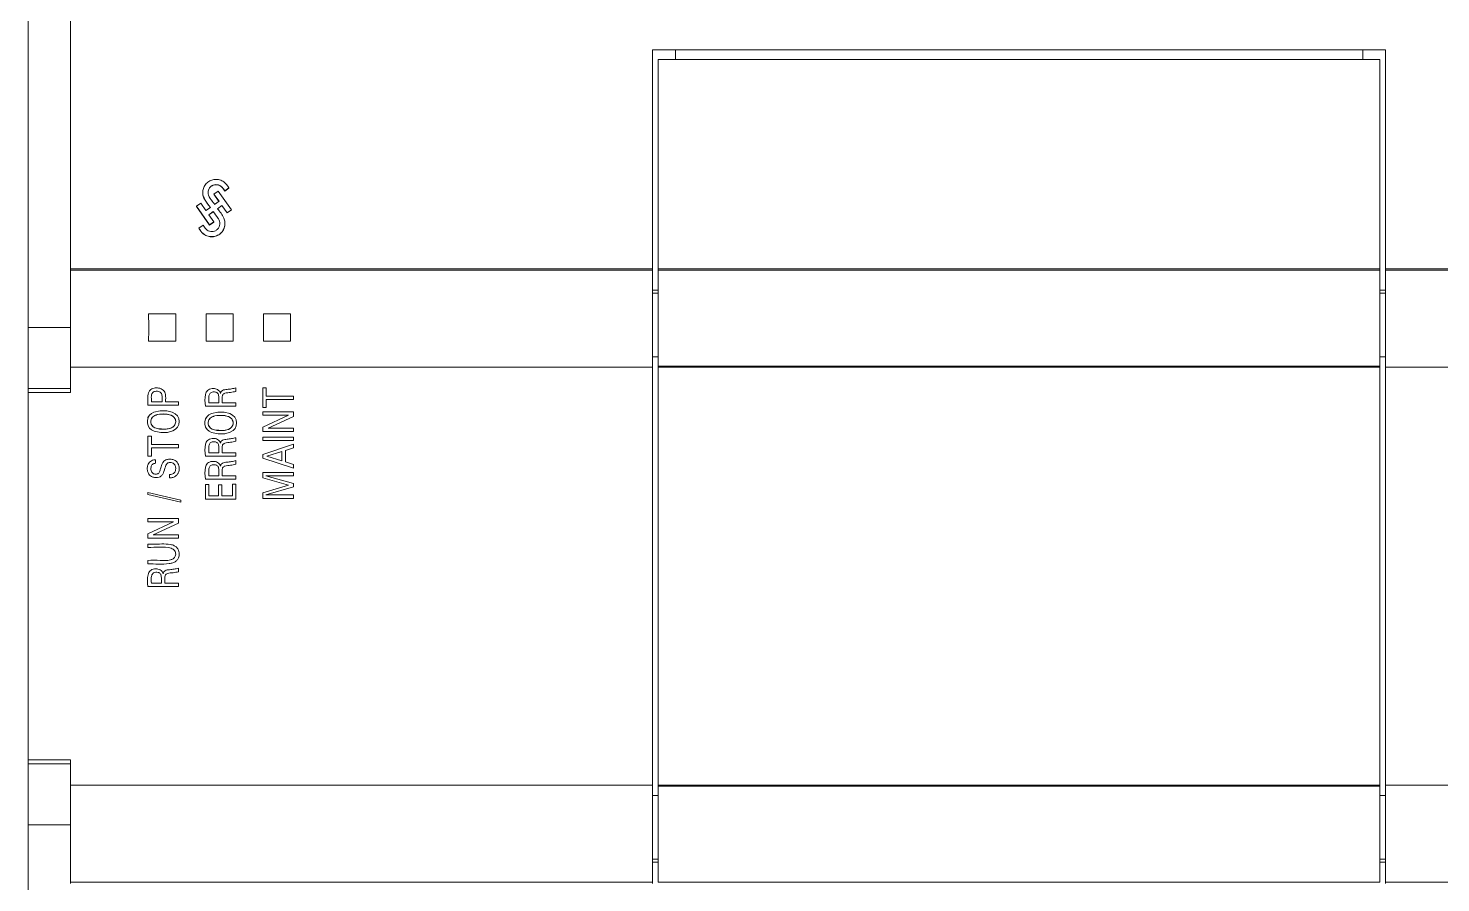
# Model space of a CAD drawing. Header units: millimetres. Extents: x 983 to 2111, y 2638 to 4457.
# Drawn here: x 1955.4 to 2029.2, y 4196.5 to 4241.2 of the extents above; entities that cross this region are included whole.
import ezdxf

# ---------------------------------------------------------------- set-up
doc = ezdxf.new("R2010")
doc.units = ezdxf.units.MM

# ---------------------------------------------------------------- blocks, each defined once
blk = doc.blocks.new('1215DCDCDC')
at = {"color": 7, "linetype": 'Continuous', "lineweight": 15}
for p, q in [((1955.429, 4259.116), (1955.429, 4225.545)), ((1957.629, 4255.145), (1957.629, 4228.601)), ((1988.029, 4240.045), (2026.329, 4240.045)), ((1988.029, 4228.601), (1988.029, 4240.045)), ((1989.229, 4239.545), (1989.229, 4240.045)), ((2025.129, 4240.045), (2025.129, 4239.545)), ((2026.329, 4228.601), (2026.329, 4240.045)), ((1988.329, 4239.545), (2026.029, 4239.545)), ((1988.329, 4239.545), (1988.329, 4228.601)), ((2026.029, 4239.545), (2026.029, 4228.601)), ((1965.35, 4232.666), (1965.13, 4232.512)), ((1966.039, 4231.694), (1965.35, 4232.666)), ((1965.694, 4232.68), (1965.914, 4232.832)), ((1965.694, 4232.673), (1965.914, 4232.825)), ((1965.694, 4232.68), (1965.694, 4232.673)), ((1965.914, 4232.832), (1965.914, 4232.825)), ((1964.44, 4232.029), (1964.219, 4231.874)), ((1964.705, 4231.653), (1964.44, 4232.029)), ((1964.543, 4232.592), (1964.543, 4232.585)), ((1965.13, 4232.512), (1965.394, 4232.135)), ((1965.13, 4232.512), (1965.13, 4232.504)), ((1965.13, 4232.504), (1965.39, 4232.132)), ((1965.394, 4232.135), (1965.159, 4231.972)), ((1965.314, 4231.749), (1965.547, 4231.914)), ((1965.314, 4231.742), (1965.547, 4231.907)), ((1965.547, 4231.914), (1965.814, 4231.537)), ((1965.547, 4231.914), (1965.547, 4231.907)), ((1965.547, 4231.907), (1965.814, 4231.53)), ((1964.219, 4231.874), (1964.902, 4230.899)), ((1964.219, 4231.874), (1964.219, 4231.867)), ((1964.219, 4231.867), (1964.902, 4230.892)), ((1964.94, 4231.817), (1964.705, 4231.653)), ((1964.858, 4231.431), (1965.093, 4231.595)), ((1965.122, 4231.054), (1964.858, 4231.431)), ((1964.862, 4231.426), (1965.093, 4231.587)), ((1965.093, 4231.595), (1965.093, 4231.587)), ((1965.814, 4231.537), (1966.039, 4231.694)), ((1965.814, 4231.53), (1966.039, 4231.687)), ((1965.814, 4231.537), (1965.814, 4231.53)), ((1966.039, 4231.694), (1966.039, 4231.687)), ((1964.559, 4230.887), (1964.339, 4230.734)), ((1964.339, 4230.734), (1964.339, 4230.727)), ((1964.902, 4230.899), (1965.122, 4231.054)), ((1964.902, 4230.892), (1965.122, 4231.047)), ((1964.902, 4230.899), (1964.902, 4230.892)), ((1965.122, 4231.054), (1965.122, 4231.047)), ((1965.704, 4230.969), (1965.704, 4230.976)), ((1957.629, 4228.601), (1988.029, 4228.601)), ((1957.629, 4228.601), (1957.629, 4228.533)), ((1957.629, 4228.533), (1988.029, 4228.533)), ((1957.629, 4223.461), (1957.629, 4228.533)), ((1988.029, 4228.533), (1988.029, 4228.601)), ((1988.029, 4223.461), (1988.029, 4228.533)), ((2026.029, 4228.601), (1988.329, 4228.601)), ((1988.329, 4228.533), (1988.329, 4228.601)), ((2026.029, 4228.533), (1988.329, 4228.533)), ((1988.329, 4228.533), (1988.329, 4223.519)), ((2026.029, 4228.601), (2026.029, 4228.533)), ((2026.029, 4228.533), (2026.029, 4223.519)), ((2026.329, 4228.601), (2083.229, 4228.601)), ((2026.329, 4228.601), (2026.329, 4228.533)), ((2026.329, 4223.461), (2026.329, 4228.533)), ((2083.229, 4228.533), (2026.329, 4228.533)), ((1988.329, 4227.498), (1988.029, 4227.498)), ((2026.329, 4227.498), (2026.029, 4227.498)), ((1963.131, 4226.246), (1961.718, 4226.246)), ((1966.131, 4226.246), (1964.718, 4226.246)), ((1967.718, 4226.246), (1969.131, 4226.246)), ((1955.429, 4225.545), (1957.629, 4225.545)), ((1955.429, 4222.357), (1955.429, 4225.545)), ((1961.718, 4224.834), (1963.131, 4224.834)), ((1964.718, 4224.834), (1966.131, 4224.834)), ((1969.131, 4224.834), (1967.718, 4224.834)), ((1988.329, 4224.011), (1988.029, 4224.011)), ((2026.329, 4224.011), (2026.029, 4224.011)), ((1957.629, 4223.461), (1988.029, 4223.461)), ((1957.629, 4222.144), (1957.629, 4223.461)), ((1988.029, 4201.629), (1988.029, 4223.461)), ((1988.329, 4223.519), (2026.029, 4223.519)), ((1988.329, 4223.519), (1988.329, 4223.462)), ((1988.329, 4223.462), (2026.029, 4223.462)), ((1988.329, 4201.628), (1988.329, 4223.462)), ((2026.029, 4223.519), (2026.029, 4223.462)), ((2026.029, 4223.462), (2026.029, 4201.628)), ((2083.229, 4223.461), (2026.329, 4223.461)), ((2026.329, 4223.461), (2026.329, 4201.629)), ((1957.629, 4222.357), (1955.429, 4222.357)), ((1955.429, 4222.357), (1955.429, 4222.144)), ((1966.278, 4222.198), (1966.278, 4222.384)), ((1967.679, 4222.384), (1967.679, 4221.351)), ((1967.86, 4222.384), (1967.679, 4222.384)), ((1967.86, 4221.955), (1967.86, 4222.384)), ((1955.429, 4222.144), (1955.429, 4202.946)), ((1957.629, 4222.144), (1955.429, 4222.144)), ((1961.86, 4221.661), (1962.418, 4221.661)), ((1962.6, 4221.661), (1963.279, 4221.661)), ((1963.279, 4221.661), (1963.279, 4221.486)), ((1965.381, 4221.597), (1964.86, 4221.597)), ((1966.279, 4221.597), (1965.562, 4221.597)), ((1966.279, 4221.422), (1966.279, 4221.597)), ((1969.279, 4221.955), (1967.86, 4221.955)), ((1967.86, 4221.78), (1969.279, 4221.78)), ((1967.86, 4221.351), (1967.86, 4221.78)), ((1969.279, 4221.78), (1969.279, 4221.955)), ((1963.279, 4221.486), (1961.679, 4221.486)), ((1964.679, 4221.422), (1966.279, 4221.422)), ((1967.679, 4221.351), (1967.86, 4221.351)), ((1967.679, 4221.129), (1967.679, 4220.955)), ((1969.279, 4221.129), (1967.679, 4221.129)), ((1967.679, 4220.955), (1969.02, 4220.955)), ((1969.02, 4220.955), (1967.679, 4220.33)), ((1967.952, 4220.276), (1969.279, 4220.894)), ((1969.279, 4220.894), (1969.279, 4221.129)), ((1967.679, 4220.33), (1967.679, 4220.102)), ((1967.679, 4220.102), (1969.279, 4220.102)), ((1969.279, 4220.276), (1967.952, 4220.276)), ((1969.279, 4220.102), (1969.279, 4220.276)), ((1961.679, 4219.857), (1961.679, 4218.824)), ((1961.86, 4219.857), (1961.679, 4219.857)), ((1961.86, 4219.428), (1961.86, 4219.857)), ((1963.279, 4219.428), (1961.86, 4219.428)), ((1963.279, 4219.253), (1963.279, 4219.428)), ((1966.278, 4219.594), (1966.278, 4219.78)), ((1967.679, 4219.804), (1967.679, 4219.64)), ((1969.279, 4219.804), (1967.679, 4219.804)), ((1967.679, 4219.64), (1969.279, 4219.64)), ((1967.679, 4218.911), (1969.279, 4219.436)), ((1969.279, 4219.64), (1969.279, 4219.804)), ((1969.279, 4219.436), (1969.279, 4219.246)), ((1961.679, 4218.824), (1961.86, 4218.824)), ((1961.86, 4218.824), (1961.86, 4219.253)), ((1961.86, 4219.253), (1963.279, 4219.253)), ((1964.679, 4218.819), (1966.279, 4218.819)), ((1965.381, 4218.994), (1964.86, 4218.994)), ((1966.279, 4218.994), (1965.562, 4218.994)), ((1966.279, 4218.819), (1966.279, 4218.994)), ((1967.679, 4218.719), (1967.679, 4218.911)), ((1969.279, 4218.194), (1967.679, 4218.719)), ((1968.68, 4219.062), (1967.885, 4218.816)), ((1967.885, 4218.816), (1968.68, 4218.571)), ((1968.68, 4218.571), (1968.68, 4219.062)), ((1969.279, 4219.246), (1968.862, 4219.117)), ((1968.862, 4219.117), (1968.862, 4218.515)), ((1962.079, 4218.623), (1962.079, 4218.445)), ((1966.278, 4218.395), (1966.278, 4218.581)), ((1969.279, 4217.97), (1967.679, 4217.97)), ((1967.679, 4217.97), (1967.679, 4217.687)), ((1968.862, 4218.515), (1969.279, 4218.388)), ((1969.279, 4218.388), (1969.279, 4218.194)), ((1969.279, 4217.795), (1969.279, 4217.97)), ((1962.815, 4217.683), (1962.815, 4217.859)), ((1964.679, 4217.619), (1966.279, 4217.619)), ((1964.86, 4217.34), (1964.679, 4217.34)), ((1964.679, 4217.34), (1964.679, 4216.56)), ((1965.381, 4217.794), (1964.86, 4217.794)), ((1964.86, 4216.735), (1964.86, 4217.34)), ((1965.365, 4217.316), (1965.365, 4216.735)), ((1965.546, 4217.316), (1965.365, 4217.316)), ((1965.546, 4216.735), (1965.546, 4217.316)), ((1966.279, 4217.794), (1965.562, 4217.794)), ((1966.279, 4217.356), (1966.098, 4217.356)), ((1966.098, 4217.356), (1966.098, 4216.735)), ((1966.279, 4217.619), (1966.279, 4217.794)), ((1966.279, 4216.56), (1966.279, 4217.356)), ((1967.679, 4217.687), (1969.018, 4217.297)), ((1969.018, 4217.297), (1967.679, 4216.895)), ((1967.845, 4217.795), (1969.279, 4217.795)), ((1969.279, 4217.384), (1967.845, 4217.795)), ((1967.847, 4216.787), (1969.279, 4217.208)), ((1969.279, 4217.208), (1969.279, 4217.384)), ((1961.679, 4216.919), (1961.679, 4216.816)), ((1963.399, 4216.512), (1961.679, 4216.919)), ((1961.679, 4216.816), (1963.399, 4216.408)), ((1963.399, 4216.408), (1963.399, 4216.512)), ((1964.679, 4216.56), (1966.279, 4216.56)), ((1965.365, 4216.735), (1964.86, 4216.735)), ((1966.098, 4216.735), (1965.546, 4216.735)), ((1967.679, 4216.895), (1967.679, 4216.612)), ((1967.679, 4216.612), (1969.279, 4216.612)), ((1969.279, 4216.787), (1967.847, 4216.787)), ((1969.279, 4216.612), (1969.279, 4216.787)), ((1961.679, 4215.553), (1961.679, 4215.379)), ((1963.279, 4215.553), (1961.679, 4215.553)), ((1963.02, 4215.379), (1961.679, 4214.754)), ((1961.679, 4215.379), (1963.02, 4215.379)), ((1961.952, 4214.7), (1963.279, 4215.318)), ((1963.279, 4215.318), (1963.279, 4215.553)), ((1961.679, 4214.754), (1961.679, 4214.526)), ((1961.679, 4214.526), (1963.279, 4214.526)), ((1961.679, 4214.212), (1961.679, 4214.038)), ((1963.279, 4214.7), (1961.952, 4214.7)), ((1963.279, 4214.526), (1963.279, 4214.7)), ((1961.679, 4213.371), (1961.679, 4213.196)), ((1963.278, 4212.777), (1963.278, 4212.963)), ((1961.679, 4212.001), (1963.279, 4212.001)), ((1962.381, 4212.176), (1961.86, 4212.176)), ((1963.279, 4212.176), (1962.562, 4212.176)), ((1963.279, 4212.001), (1963.279, 4212.176)), ((1955.429, 4202.946), (1955.429, 4202.732)), ((1955.429, 4202.946), (1957.629, 4202.946)), ((1955.429, 4202.732), (1957.629, 4202.732)), ((1955.429, 4199.545), (1955.429, 4202.732)), ((1957.629, 4202.946), (1957.629, 4201.629)), ((1957.629, 4201.629), (1988.029, 4201.629)), ((1957.629, 4201.629), (1957.629, 4196.556)), ((1988.029, 4196.556), (1988.029, 4201.629)), ((1988.329, 4201.078), (1988.029, 4201.078)), ((2026.029, 4201.628), (1988.329, 4201.628)), ((1988.329, 4201.628), (1988.329, 4201.57)), ((1988.329, 4201.57), (1988.329, 4196.556)), ((2026.029, 4201.57), (1988.329, 4201.57)), ((2026.029, 4201.628), (2026.029, 4201.57)), ((2026.029, 4201.57), (2026.029, 4196.556)), ((2026.329, 4201.078), (2026.029, 4201.078)), ((2026.329, 4201.629), (2083.229, 4201.629)), ((2026.329, 4201.629), (2026.329, 4196.556)), ((1957.629, 4199.545), (1955.429, 4199.545)), ((1955.429, 4165.973), (1955.429, 4199.545)), ((1988.329, 4197.592), (1988.029, 4197.592)), ((2026.329, 4197.592), (2026.029, 4197.592)), ((1957.629, 4196.556), (1988.029, 4196.556)), ((1957.629, 4196.489), (1957.629, 4196.556)), ((1988.029, 4196.489), (1988.029, 4196.556)), ((1988.329, 4196.556), (2026.029, 4196.556)), ((2026.329, 4196.556), (2083.229, 4196.556)), ((2026.329, 4196.489), (2026.329, 4196.556))]:
    blk.add_line(p, q, dxfattribs=at)
at = {"color": 8, "linetype": 'Continuous', "lineweight": 15}
for p, q in [((1988.329, 4227.338), (1988.029, 4227.338)), ((2026.329, 4227.338), (2026.029, 4227.338)), ((1988.329, 4197.751), (1988.029, 4197.751)), ((2026.329, 4197.751), (2026.029, 4197.751))]:
    blk.add_line(p, q, dxfattribs=at)
at = {"color": 7, "linetype": 'Continuous', "lineweight": 15, "flags": 128}
for points in [[(1961.769, 4220.959), (1961.869, 4221.047), (1961.994, 4221.114), (1962.323, 4221.187), (1962.665, 4221.185), (1962.952, 4221.115), (1963.106, 4221.032), (1963.218, 4220.924), (1963.286, 4220.791), (1963.311, 4220.634), (1963.293, 4220.471), (1963.232, 4220.333), (1963.127, 4220.221), (1962.979, 4220.135), (1962.695, 4220.059), (1962.352, 4220.05), (1962.007, 4220.12), (1961.875, 4220.188), (1961.77, 4220.279), (1961.687, 4220.408), (1961.649, 4220.565), (1961.652, 4220.699), (1961.684, 4220.822), (1961.709, 4220.887), (1961.713, 4220.895), (1961.714, 4220.896), (1961.714, 4220.896), (1961.714, 4220.896), (1961.714, 4220.896), (1961.714, 4220.896), (1961.714, 4220.896), (1961.714, 4220.897), (1961.714, 4220.897), (1961.714, 4220.896), (1961.714, 4220.895), (1961.713, 4220.895), (1961.713, 4220.895), (1961.713, 4220.895), (1961.713, 4220.895), (1961.713, 4220.895), (1961.714, 4220.896), (1961.714, 4220.896), (1961.714, 4220.896), (1961.714, 4220.896), (1961.714, 4220.896), (1961.714, 4220.896), (1961.714, 4220.896), (1961.713, 4220.895), (1961.713, 4220.895), (1961.713, 4220.895), (1961.713, 4220.895), (1961.713, 4220.895), (1961.713, 4220.895), (1961.714, 4220.896), (1961.714, 4220.896), (1961.714, 4220.896), (1961.714, 4220.896), (1961.714, 4220.896), (1961.714, 4220.896), (1961.713, 4220.895), (1961.713, 4220.895), (1961.713, 4220.895), (1961.713, 4220.895), (1961.713, 4220.895), (1961.713, 4220.895), (1961.714, 4220.896), (1961.714, 4220.896), (1961.714, 4220.896), (1961.714, 4220.896), (1961.714, 4220.896), (1961.713, 4220.895), (1961.713, 4220.895), (1961.713, 4220.895), (1961.713, 4220.895), (1961.713, 4220.895), (1961.713, 4220.895), (1961.714, 4220.896), (1961.714, 4220.896), (1961.714, 4220.896), (1961.714, 4220.896), (1961.714, 4220.896), (1961.714, 4220.896), (1961.714, 4220.896), (1961.713, 4220.895), (1961.713, 4220.895), (1961.713, 4220.895), (1961.713, 4220.894), (1961.713, 4220.895), (1961.713, 4220.895), (1961.714, 4220.896), (1961.714, 4220.896), (1961.714, 4220.896), (1961.714, 4220.896), (1961.714, 4220.896), (1961.714, 4220.896), (1961.713, 4220.895), (1961.713, 4220.895), (1961.713, 4220.895), (1961.713, 4220.895), (1961.683, 4220.83), (1961.682, 4220.827), (1961.682, 4220.826), (1961.681, 4220.826), (1961.681, 4220.826), (1961.681, 4220.825), (1961.681, 4220.825), (1961.681, 4220.825), (1961.681, 4220.825), (1961.681, 4220.825), (1961.681, 4220.826), (1961.682, 4220.827), (1961.682, 4220.827), (1961.682, 4220.827), (1961.682, 4220.827), (1961.682, 4220.826), (1961.681, 4220.825), (1961.681, 4220.825), (1961.681, 4220.826), (1961.681, 4220.826), (1961.682, 4220.827), (1961.682, 4220.827), (1961.682, 4220.827), (1961.682, 4220.827), (1961.682, 4220.827), (1961.682, 4220.827), (1961.682, 4220.827), (1961.682, 4220.827), (1961.682, 4220.827), (1961.682, 4220.827), (1961.682, 4220.826), (1961.681, 4220.826), (1961.681, 4220.826), (1961.681, 4220.826), (1961.681, 4220.826), (1961.681, 4220.826), (1961.681, 4220.826), (1961.682, 4220.826), (1961.682, 4220.827), (1961.682, 4220.827), (1961.682, 4220.827), (1961.682, 4220.827), (1961.682, 4220.827), (1961.682, 4220.827), (1961.681, 4220.826), (1961.681, 4220.826), (1961.681, 4220.826), (1961.681, 4220.826), (1961.681, 4220.826), (1961.682, 4220.827), (1961.682, 4220.827), (1961.682, 4220.827), (1961.682, 4220.827), (1961.682, 4220.827), (1961.682, 4220.827), (1961.682, 4220.826), (1961.681, 4220.826), (1961.681, 4220.826), (1961.681, 4220.826), (1961.681, 4220.826), (1961.681, 4220.826), (1961.682, 4220.827), (1961.682, 4220.827), (1961.682, 4220.827), (1961.682, 4220.827), (1961.682, 4220.827), (1961.682, 4220.827), (1961.681, 4220.826), (1961.681, 4220.826), (1961.681, 4220.826), (1961.681, 4220.826), (1961.681, 4220.826), (1961.681, 4220.826), (1961.682, 4220.827), (1961.682, 4220.827), (1961.699, 4220.86), (1961.769, 4220.959)], [(1962.034, 4220.935), (1961.933, 4220.866), (1961.865, 4220.778), (1961.831, 4220.668), (1961.835, 4220.55), (1961.872, 4220.45), (1961.939, 4220.367), (1962.037, 4220.303), (1962.164, 4220.256), (1962.627, 4220.228), (1962.883, 4220.287), (1962.978, 4220.337), (1963.052, 4220.402), (1963.109, 4220.498), (1963.13, 4220.617), (1963.112, 4220.734), (1963.054, 4220.834), (1962.983, 4220.9), (1962.889, 4220.951), (1962.634, 4221.011), (1962.173, 4220.985), (1962.087, 4220.961), (1962.084, 4220.96), (1962.082, 4220.959), (1962.082, 4220.959), (1962.082, 4220.959), (1962.082, 4220.959), (1962.082, 4220.959), (1962.082, 4220.959), (1962.082, 4220.959), (1962.082, 4220.959), (1962.081, 4220.959), (1962.081, 4220.959), (1962.081, 4220.959), (1962.081, 4220.959), (1962.081, 4220.959), (1962.081, 4220.959), (1962.082, 4220.959), (1962.083, 4220.959), (1962.083, 4220.959), (1962.083, 4220.959), (1962.083, 4220.959), (1962.082, 4220.959), (1962.081, 4220.959), (1962.081, 4220.959), (1962.081, 4220.959), (1962.081, 4220.959), (1962.082, 4220.959), (1962.082, 4220.959), (1962.083, 4220.959), (1962.083, 4220.959), (1962.083, 4220.959), (1962.083, 4220.959), (1962.083, 4220.959), (1962.082, 4220.959), (1962.081, 4220.959), (1962.081, 4220.959), (1962.081, 4220.959), (1962.081, 4220.959), (1962.081, 4220.959), (1962.082, 4220.959), (1962.083, 4220.96), (1962.083, 4220.96), (1962.083, 4220.96), (1962.083, 4220.96), (1962.083, 4220.96), (1962.083, 4220.96), (1962.082, 4220.959), (1962.082, 4220.959), (1962.082, 4220.959), (1962.082, 4220.959), (1962.082, 4220.959), (1962.082, 4220.959), (1962.082, 4220.959), (1962.083, 4220.959), (1962.083, 4220.959), (1962.106, 4220.967), (1962.122, 4220.973), (1962.127, 4220.974), (1962.129, 4220.975), (1962.131, 4220.976), (1962.131, 4220.976), (1962.132, 4220.976), (1962.132, 4220.976), (1962.132, 4220.976), (1962.132, 4220.976), (1962.132, 4220.976), (1962.132, 4220.976), (1962.132, 4220.976), (1962.132, 4220.976), (1962.132, 4220.976), (1962.132, 4220.976), (1962.132, 4220.976), (1962.132, 4220.976), (1962.132, 4220.976), (1962.132, 4220.976), (1962.131, 4220.976), (1962.131, 4220.976), (1962.131, 4220.976), (1962.131, 4220.976), (1962.131, 4220.976), (1962.131, 4220.976), (1962.131, 4220.976), (1962.132, 4220.976), (1962.132, 4220.976), (1962.132, 4220.976), (1962.132, 4220.976), (1962.132, 4220.976), (1962.132, 4220.976), (1962.131, 4220.976), (1962.131, 4220.976), (1962.131, 4220.976), (1962.131, 4220.976), (1962.131, 4220.976), (1962.131, 4220.976), (1962.131, 4220.976), (1962.132, 4220.976), (1962.132, 4220.976), (1962.132, 4220.976), (1962.132, 4220.976), (1962.132, 4220.976), (1962.131, 4220.976), (1962.131, 4220.976), (1962.122, 4220.973), (1962.034, 4220.935)], [(1964.769, 4220.889), (1964.869, 4220.977), (1964.994, 4221.044), (1965.323, 4221.117), (1965.665, 4221.115), (1965.952, 4221.045), (1966.106, 4220.962), (1966.218, 4220.854), (1966.286, 4220.722), (1966.311, 4220.564), (1966.293, 4220.401), (1966.232, 4220.263), (1966.127, 4220.151), (1965.979, 4220.065), (1965.695, 4219.989), (1965.352, 4219.98), (1965.007, 4220.05), (1964.875, 4220.119), (1964.77, 4220.209), (1964.687, 4220.338), (1964.649, 4220.495), (1964.652, 4220.629), (1964.684, 4220.752), (1964.709, 4220.817), (1964.713, 4220.825), (1964.714, 4220.826), (1964.714, 4220.826), (1964.714, 4220.826), (1964.714, 4220.826), (1964.714, 4220.827), (1964.714, 4220.827), (1964.714, 4220.827), (1964.714, 4220.827), (1964.714, 4220.827), (1964.714, 4220.826), (1964.713, 4220.825), (1964.713, 4220.825), (1964.713, 4220.825), (1964.713, 4220.825), (1964.713, 4220.825), (1964.714, 4220.827), (1964.714, 4220.827), (1964.714, 4220.827), (1964.714, 4220.827), (1964.714, 4220.827), (1964.714, 4220.826), (1964.714, 4220.826), (1964.713, 4220.825), (1964.713, 4220.825), (1964.713, 4220.825), (1964.713, 4220.825), (1964.713, 4220.825), (1964.713, 4220.825), (1964.714, 4220.826), (1964.714, 4220.826), (1964.714, 4220.827), (1964.714, 4220.827), (1964.714, 4220.827), (1964.714, 4220.826), (1964.713, 4220.825), (1964.713, 4220.825), (1964.713, 4220.825), (1964.713, 4220.825), (1964.713, 4220.825), (1964.713, 4220.825), (1964.714, 4220.826), (1964.714, 4220.826), (1964.714, 4220.826), (1964.714, 4220.826), (1964.714, 4220.826), (1964.713, 4220.825), (1964.713, 4220.825), (1964.713, 4220.825), (1964.713, 4220.825), (1964.713, 4220.825), (1964.713, 4220.825), (1964.714, 4220.826), (1964.714, 4220.826), (1964.714, 4220.826), (1964.714, 4220.826), (1964.714, 4220.826), (1964.714, 4220.826), (1964.714, 4220.826), (1964.713, 4220.825), (1964.713, 4220.825), (1964.713, 4220.825), (1964.713, 4220.825), (1964.713, 4220.825), (1964.713, 4220.825), (1964.714, 4220.826), (1964.714, 4220.826), (1964.714, 4220.826), (1964.714, 4220.826), (1964.714, 4220.826), (1964.714, 4220.826), (1964.713, 4220.825), (1964.713, 4220.825), (1964.713, 4220.825), (1964.713, 4220.825), (1964.709, 4220.816), (1964.709, 4220.816), (1964.708, 4220.813), (1964.683, 4220.76), (1964.682, 4220.757), (1964.682, 4220.757), (1964.681, 4220.756), (1964.681, 4220.756), (1964.681, 4220.755), (1964.681, 4220.755), (1964.681, 4220.755), (1964.681, 4220.755), (1964.681, 4220.756), (1964.681, 4220.756), (1964.682, 4220.757), (1964.682, 4220.757), (1964.682, 4220.757), (1964.682, 4220.757), (1964.682, 4220.757), (1964.681, 4220.756), (1964.681, 4220.756), (1964.681, 4220.756), (1964.681, 4220.756), (1964.682, 4220.757), (1964.682, 4220.757), (1964.682, 4220.757), (1964.682, 4220.757), (1964.682, 4220.757), (1964.682, 4220.757), (1964.682, 4220.757), (1964.682, 4220.757), (1964.682, 4220.757), (1964.682, 4220.757), (1964.682, 4220.757), (1964.681, 4220.756), (1964.681, 4220.756), (1964.681, 4220.756), (1964.681, 4220.756), (1964.681, 4220.756), (1964.681, 4220.756), (1964.682, 4220.757), (1964.682, 4220.757), (1964.682, 4220.757), (1964.682, 4220.757), (1964.682, 4220.757), (1964.682, 4220.757), (1964.682, 4220.757), (1964.681, 4220.756), (1964.681, 4220.756), (1964.681, 4220.756), (1964.681, 4220.756), (1964.681, 4220.756), (1964.682, 4220.757), (1964.682, 4220.757), (1964.682, 4220.757), (1964.682, 4220.757), (1964.682, 4220.757), (1964.682, 4220.757), (1964.682, 4220.757), (1964.681, 4220.756), (1964.681, 4220.756), (1964.681, 4220.756), (1964.681, 4220.756), (1964.681, 4220.756), (1964.682, 4220.757), (1964.682, 4220.757), (1964.682, 4220.757), (1964.682, 4220.757), (1964.682, 4220.757), (1964.682, 4220.757), (1964.681, 4220.756), (1964.681, 4220.756), (1964.681, 4220.756), (1964.681, 4220.756), (1964.681, 4220.756), (1964.681, 4220.756), (1964.682, 4220.757), (1964.682, 4220.757), (1964.699, 4220.79), (1964.769, 4220.889)], [(1965.034, 4220.865), (1964.933, 4220.796), (1964.865, 4220.709), (1964.831, 4220.598), (1964.835, 4220.48), (1964.872, 4220.38), (1964.939, 4220.297), (1965.037, 4220.233), (1965.164, 4220.186), (1965.627, 4220.158), (1965.883, 4220.217), (1965.978, 4220.268), (1966.052, 4220.332), (1966.109, 4220.428), (1966.13, 4220.548), (1966.112, 4220.664), (1966.054, 4220.764), (1965.983, 4220.83), (1965.889, 4220.881), (1965.634, 4220.941), (1965.173, 4220.916), (1965.087, 4220.891), (1965.084, 4220.89), (1965.082, 4220.89), (1965.082, 4220.889), (1965.082, 4220.889), (1965.082, 4220.889), (1965.082, 4220.889), (1965.082, 4220.889), (1965.082, 4220.889), (1965.082, 4220.889), (1965.081, 4220.889), (1965.081, 4220.889), (1965.081, 4220.889), (1965.081, 4220.889), (1965.081, 4220.889), (1965.081, 4220.889), (1965.082, 4220.89), (1965.083, 4220.89), (1965.083, 4220.89), (1965.083, 4220.89), (1965.083, 4220.89), (1965.082, 4220.89), (1965.081, 4220.889), (1965.081, 4220.889), (1965.081, 4220.889), (1965.081, 4220.889), (1965.082, 4220.889), (1965.082, 4220.89), (1965.083, 4220.89), (1965.083, 4220.89), (1965.083, 4220.89), (1965.083, 4220.89), (1965.083, 4220.89), (1965.082, 4220.889), (1965.081, 4220.889), (1965.081, 4220.889), (1965.081, 4220.889), (1965.081, 4220.889), (1965.081, 4220.889), (1965.082, 4220.889), (1965.083, 4220.89), (1965.083, 4220.89), (1965.083, 4220.89), (1965.083, 4220.89), (1965.083, 4220.89), (1965.083, 4220.89), (1965.082, 4220.889), (1965.082, 4220.889), (1965.082, 4220.889), (1965.082, 4220.889), (1965.082, 4220.889), (1965.082, 4220.889), (1965.082, 4220.89), (1965.083, 4220.89), (1965.083, 4220.89), (1965.083, 4220.89), (1965.083, 4220.89), (1965.084, 4220.89), (1965.084, 4220.89), (1965.084, 4220.89), (1965.084, 4220.89), (1965.084, 4220.89), (1965.086, 4220.891), (1965.103, 4220.896), (1965.121, 4220.903), (1965.124, 4220.904), (1965.124, 4220.904), (1965.124, 4220.904), (1965.124, 4220.904), (1965.129, 4220.905), (1965.131, 4220.906), (1965.131, 4220.906), (1965.132, 4220.906), (1965.132, 4220.906), (1965.132, 4220.906), (1965.132, 4220.906), (1965.132, 4220.906), (1965.132, 4220.906), (1965.132, 4220.906), (1965.132, 4220.906), (1965.132, 4220.906), (1965.132, 4220.906), (1965.132, 4220.906), (1965.132, 4220.906), (1965.132, 4220.906), (1965.132, 4220.906), (1965.131, 4220.906), (1965.131, 4220.906), (1965.131, 4220.906), (1965.131, 4220.906), (1965.131, 4220.906), (1965.131, 4220.906), (1965.131, 4220.906), (1965.132, 4220.906), (1965.132, 4220.906), (1965.132, 4220.906), (1965.132, 4220.906), (1965.132, 4220.906), (1965.132, 4220.906), (1965.131, 4220.906), (1965.131, 4220.906), (1965.131, 4220.906), (1965.131, 4220.906), (1965.131, 4220.906), (1965.131, 4220.906), (1965.131, 4220.906), (1965.132, 4220.906), (1965.132, 4220.906), (1965.132, 4220.906), (1965.132, 4220.906), (1965.132, 4220.906), (1965.131, 4220.906), (1965.131, 4220.906), (1965.122, 4220.903), (1965.034, 4220.865)]]:
    blk.add_lwpolyline(points, dxfattribs=at)
at = {"color": 7, "linetype": 'Continuous', "lineweight": 15}
for points, knots in [([(1965.914, 4232.832), (1965.833, 4232.95), (1965.706, 4233.135), (1965.427, 4233.267), (1965.19, 4233.292), (1964.958, 4233.237), (1964.758, 4233.111), (1964.613, 4232.924), (1964.54, 4232.702), (1964.539, 4232.469), (1964.674, 4232.16), (1964.83, 4231.959), (1964.94, 4231.817)], [0, 0, 0, 0, 0.149772, 0.234257, 0.318998, 0.399424, 0.483264, 0.566213, 0.645756, 0.729732, 0.80852, 1, 1, 1, 1]), ([(1964.821, 4232.576), (1964.821, 4232.58), (1964.813, 4232.631), (1964.843, 4232.732), (1964.911, 4232.86), (1965.025, 4232.954), (1965.157, 4233.001), (1965.3, 4233.004), (1965.442, 4232.962), (1965.584, 4232.849), (1965.652, 4232.74), (1965.694, 4232.673)], [0, 0, 0, 0, 0.011651, 0.121447, 0.243351, 0.356403, 0.465138, 0.574176, 0.693633, 0.810399, 1, 1, 1, 1]), ([(1965.159, 4231.972), (1965.122, 4232.025), (1965.012, 4232.185), (1964.844, 4232.373), (1964.811, 4232.597), (1964.84, 4232.739), (1964.911, 4232.868), (1965.025, 4232.961), (1965.157, 4233.008), (1965.3, 4233.011), (1965.442, 4232.969), (1965.584, 4232.856), (1965.652, 4232.747), (1965.694, 4232.68)], [0, 0, 0, 0, 0.099372, 0.298271, 0.368688, 0.438821, 0.51669, 0.588901, 0.658357, 0.728005, 0.80431, 0.878895, 1, 1, 1, 1]), ([(1964.554, 4232.585), (1964.552, 4232.543), (1964.546, 4232.427), (1964.68, 4232.153), (1964.832, 4231.952), (1964.94, 4231.81)], [0, 0, 0, 0, 0.14051, 0.391067, 1, 1, 1, 1]), ([(1964.339, 4230.734), (1964.407, 4230.631), (1964.517, 4230.463), (1964.76, 4230.319), (1964.986, 4230.276), (1965.219, 4230.306), (1965.433, 4230.41), (1965.599, 4230.585), (1965.693, 4230.8), (1965.716, 4231.033), (1965.619, 4231.38), (1965.442, 4231.594), (1965.314, 4231.749)], [0, 0, 0, 0, 0.129911, 0.211902, 0.294312, 0.370322, 0.459765, 0.542657, 0.622386, 0.706853, 0.78819, 1, 1, 1, 1]), ([(1965.093, 4231.595), (1965.176, 4231.479), (1965.291, 4231.322), (1965.428, 4231.109), (1965.441, 4230.948), (1965.406, 4230.8), (1965.324, 4230.678), (1965.216, 4230.595), (1965.091, 4230.553), (1964.96, 4230.558), (1964.825, 4230.585), (1964.677, 4230.699), (1964.606, 4230.813), (1964.559, 4230.887)], [0, 0, 0, 0, 0.218187, 0.298232, 0.379477, 0.456686, 0.526768, 0.599346, 0.661375, 0.723243, 0.796886, 0.866716, 1, 1, 1, 1]), ([(1964.339, 4230.727), (1964.407, 4230.624), (1964.517, 4230.456), (1964.76, 4230.312), (1964.986, 4230.269), (1965.219, 4230.299), (1965.434, 4230.403), (1965.597, 4230.578), (1965.69, 4230.775), (1965.694, 4230.91), (1965.696, 4230.969)], [0, 0, 0, 0, 0.189387, 0.308917, 0.429059, 0.539869, 0.670263, 0.791109, 0.907339, 1, 1, 1, 1]), ([(1961.718, 4226.246), (1961.718, 4226.127), (1961.719, 4225.89), (1961.72, 4225.419), (1961.718, 4225.067), (1961.718, 4224.834)], [0, 0, 0, 0, 0.2520929, 0.5041846, 1, 1, 1, 1]), ([(1963.131, 4224.834), (1963.131, 4224.953), (1963.13, 4225.19), (1963.129, 4225.661), (1963.13, 4226.013), (1963.131, 4226.246)], [0, 0, 0, 0, 0.252093, 0.50419, 1, 1, 1, 1]), ([(1964.718, 4226.246), (1964.718, 4226.127), (1964.719, 4225.89), (1964.72, 4225.419), (1964.718, 4225.067), (1964.718, 4224.834)], [0, 0, 0, 0, 0.252093, 0.504185, 1, 1, 1, 1]), ([(1966.131, 4224.834), (1966.131, 4224.953), (1966.13, 4225.19), (1966.129, 4225.661), (1966.13, 4226.013), (1966.131, 4226.246)], [0, 0, 0, 0, 0.252093, 0.50419, 1, 1, 1, 1]), ([(1967.718, 4224.834), (1967.718, 4224.953), (1967.719, 4225.19), (1967.72, 4225.661), (1967.718, 4226.013), (1967.718, 4226.246)], [0, 0, 0, 0, 0.252093, 0.50419, 1, 1, 1, 1]), ([(1969.131, 4226.246), (1969.131, 4226.127), (1969.13, 4225.89), (1969.129, 4225.419), (1969.13, 4225.067), (1969.131, 4224.834)], [0, 0, 0, 0, 0.2520929, 0.5041846, 1, 1, 1, 1]), ([(1961.679, 4221.486), (1961.673, 4221.649), (1961.664, 4221.862), (1961.696, 4222.127), (1961.772, 4222.253), (1961.881, 4222.336), (1962.034, 4222.387), (1962.205, 4222.389), (1962.372, 4222.349), (1962.486, 4222.271), (1962.562, 4222.167), (1962.619, 4221.96), (1962.608, 4221.789), (1962.6, 4221.661)], [0, 0, 0, 0, 0.225042, 0.293094, 0.361771, 0.420509, 0.477271, 0.581538, 0.651192, 0.709263, 0.767413, 0.8245, 1, 1, 1, 1]), ([(1965.478, 4222.094), (1965.46, 4222.134), (1965.423, 4222.213), (1965.323, 4222.298), (1965.187, 4222.347), (1965.039, 4222.353), (1964.896, 4222.32), (1964.792, 4222.251), (1964.721, 4222.156), (1964.638, 4221.881), (1964.66, 4221.632), (1964.679, 4221.422)], [0, 0, 0, 0, 0.0780517, 0.1563536, 0.2285229, 0.334371, 0.4192687, 0.4876522, 0.55602, 0.6273181, 1, 1, 1, 1]), ([(1966.278, 4222.384), (1966.2, 4222.366), (1966.046, 4222.329), (1965.812, 4222.304), (1965.628, 4222.286), (1965.525, 4222.218), (1965.491, 4222.16), (1965.483, 4222.117), (1965.478, 4222.094)], [0, 0, 0, 0, 0.262689, 0.523355, 0.785532, 0.854882, 0.924475, 1, 1, 1, 1]), ([(1962.418, 4221.661), (1962.422, 4221.76), (1962.426, 4221.889), (1962.411, 4222.045), (1962.372, 4222.118), (1962.315, 4222.169), (1962.228, 4222.205), (1962.125, 4222.214), (1962.02, 4222.198), (1961.944, 4222.155), (1961.893, 4222.099), (1961.845, 4221.972), (1961.863, 4221.821), (1961.861, 4221.698), (1961.86, 4221.661)], [0, 0, 0, 0, 0.206706, 0.270138, 0.322461, 0.374946, 0.425362, 0.516297, 0.586382, 0.644894, 0.693533, 0.742159, 0.922165, 1, 1, 1, 1]), ([(1964.86, 4221.597), (1964.853, 4221.72), (1964.843, 4221.87), (1964.886, 4222.042), (1964.93, 4222.111), (1965.003, 4222.156), (1965.097, 4222.175), (1965.193, 4222.174), (1965.276, 4222.145), (1965.329, 4222.098), (1965.369, 4222.029), (1965.392, 4221.859), (1965.386, 4221.712), (1965.381, 4221.597)], [0, 0, 0, 0, 0.249278, 0.3052686, 0.3618199, 0.4104102, 0.4755291, 0.5574811, 0.6048139, 0.6522862, 0.6991725, 0.7642093, 1, 1, 1, 1]), ([(1965.562, 4221.597), (1965.56, 4221.693), (1965.558, 4221.819), (1965.566, 4221.966), (1965.594, 4222.031), (1965.639, 4222.077), (1965.772, 4222.132), (1965.994, 4222.138), (1966.184, 4222.178), (1966.278, 4222.198)], [0, 0, 0, 0, 0.249856, 0.330418, 0.379552, 0.429106, 0.494703, 0.749899, 1, 1, 1, 1]), ([(1962.034, 4220.935), (1962, 4220.916), (1961.932, 4220.877), (1961.859, 4220.781), (1961.824, 4220.668), (1961.829, 4220.549), (1961.87, 4220.437), (1961.95, 4220.349), (1962.053, 4220.291), (1962.274, 4220.216), (1962.552, 4220.21), (1962.821, 4220.257), (1962.963, 4220.323), (1963.057, 4220.396), (1963.117, 4220.5), (1963.135, 4220.617), (1963.12, 4220.735), (1963.059, 4220.839), (1962.969, 4220.915), (1962.826, 4220.98), (1962.558, 4221.031), (1962.291, 4221.022), (1962.113, 4220.97), (1962.084, 4220.96), (1962.082, 4220.959), (1962.082, 4220.959), (1962.082, 4220.959), (1962.082, 4220.959), (1962.082, 4220.959), (1962.082, 4220.959), (1962.082, 4220.959), (1962.084, 4220.96), (1962.092, 4220.963), (1962.109, 4220.968), (1962.125, 4220.974), (1962.132, 4220.976), (1962.132, 4220.976), (1962.132, 4220.976), (1962.132, 4220.976), (1962.132, 4220.976), (1962.132, 4220.976), (1962.132, 4220.976), (1962.128, 4220.975), (1962.095, 4220.963), (1962.063, 4220.948), (1962.034, 4220.935)], [0, 0, 0, 0, 0.033236, 0.066343, 0.099614, 0.13278, 0.166034, 0.199108, 0.232412, 0.265598, 0.397507, 0.46372, 0.497235, 0.530699, 0.563598, 0.597038, 0.630194, 0.663429, 0.696765, 0.729942, 0.796061, 0.927889, 0.952922, 0.954015, 0.954309, 0.954389, 0.954412, 0.954419, 0.954423, 0.954435, 0.954494, 0.954739, 0.955683, 0.962972, 0.969251, 0.969524, 0.969597, 0.969618, 0.969626, 0.969629, 0.969644, 0.969709, 0.969973, 0.972668, 1, 1, 1, 1]), ([(1965.034, 4220.865), (1965, 4220.846), (1964.932, 4220.807), (1964.859, 4220.711), (1964.824, 4220.598), (1964.829, 4220.479), (1964.87, 4220.367), (1964.95, 4220.279), (1965.053, 4220.221), (1965.274, 4220.146), (1965.552, 4220.14), (1965.821, 4220.187), (1965.963, 4220.253), (1966.057, 4220.326), (1966.117, 4220.43), (1966.135, 4220.547), (1966.12, 4220.665), (1966.059, 4220.769), (1965.969, 4220.845), (1965.826, 4220.91), (1965.558, 4220.961), (1965.291, 4220.952), (1965.113, 4220.9), (1965.084, 4220.89), (1965.082, 4220.889), (1965.082, 4220.889), (1965.082, 4220.889), (1965.082, 4220.889), (1965.082, 4220.889), (1965.082, 4220.889), (1965.082, 4220.889), (1965.084, 4220.89), (1965.092, 4220.893), (1965.109, 4220.899), (1965.125, 4220.904), (1965.132, 4220.906), (1965.132, 4220.906), (1965.132, 4220.906), (1965.132, 4220.906), (1965.132, 4220.906), (1965.132, 4220.906), (1965.132, 4220.906), (1965.128, 4220.905), (1965.095, 4220.893), (1965.063, 4220.879), (1965.034, 4220.865)], [0, 0, 0, 0, 0.033235, 0.066343, 0.099614, 0.132779, 0.166033, 0.199107, 0.232411, 0.265597, 0.397506, 0.463719, 0.497234, 0.530697, 0.563597, 0.597036, 0.630192, 0.663428, 0.696763, 0.72994, 0.79606, 0.927887, 0.95292, 0.954013, 0.954308, 0.954388, 0.954411, 0.954418, 0.954422, 0.954435, 0.954493, 0.954738, 0.955682, 0.962971, 0.96925, 0.969523, 0.969597, 0.969617, 0.969626, 0.969629, 0.969644, 0.969709, 0.969973, 0.972667, 1, 1, 1, 1]), ([(1965.478, 4219.491), (1965.46, 4219.53), (1965.423, 4219.61), (1965.323, 4219.694), (1965.187, 4219.744), (1965.039, 4219.749), (1964.896, 4219.717), (1964.792, 4219.647), (1964.721, 4219.553), (1964.638, 4219.277), (1964.66, 4219.028), (1964.679, 4218.819)], [0, 0, 0, 0, 0.0780537, 0.1563556, 0.228524, 0.3343721, 0.4192693, 0.4876527, 0.5560223, 0.6273204, 1, 1, 1, 1]), ([(1964.86, 4218.994), (1964.853, 4219.116), (1964.843, 4219.267), (1964.886, 4219.439), (1964.93, 4219.507), (1965.003, 4219.552), (1965.097, 4219.572), (1965.193, 4219.571), (1965.276, 4219.541), (1965.329, 4219.494), (1965.369, 4219.425), (1965.392, 4219.255), (1965.386, 4219.109), (1965.381, 4218.994)], [0, 0, 0, 0, 0.249276, 0.305269, 0.36182, 0.410411, 0.47553, 0.557482, 0.604814, 0.652286, 0.699175, 0.764209, 1, 1, 1, 1]), ([(1966.278, 4219.78), (1966.2, 4219.762), (1966.046, 4219.726), (1965.812, 4219.7), (1965.628, 4219.682), (1965.525, 4219.614), (1965.491, 4219.557), (1965.483, 4219.513), (1965.478, 4219.491)], [0, 0, 0, 0, 0.262689, 0.523354, 0.78553, 0.854879, 0.924476, 1, 1, 1, 1]), ([(1965.562, 4218.994), (1965.56, 4219.089), (1965.558, 4219.216), (1965.566, 4219.362), (1965.594, 4219.427), (1965.639, 4219.473), (1965.772, 4219.529), (1965.994, 4219.534), (1966.184, 4219.574), (1966.278, 4219.594)], [0, 0, 0, 0, 0.249856, 0.330418, 0.379552, 0.429106, 0.494703, 0.749899, 1, 1, 1, 1]), ([(1962.079, 4218.445), (1962.051, 4218.442), (1961.994, 4218.435), (1961.919, 4218.39), (1961.866, 4218.325), (1961.833, 4218.235), (1961.828, 4218.126), (1961.856, 4218.02), (1961.907, 4217.941), (1961.971, 4217.896), (1962.047, 4217.874), (1962.123, 4217.875), (1962.192, 4217.894), (1962.251, 4217.938), (1962.303, 4218.024), (1962.345, 4218.178), (1962.392, 4218.352), (1962.463, 4218.505), (1962.555, 4218.596), (1962.682, 4218.652), (1962.847, 4218.663), (1963.02, 4218.635), (1963.162, 4218.555), (1963.253, 4218.444), (1963.312, 4218.282), (1963.32, 4218.105), (1963.273, 4217.931), (1963.184, 4217.811), (1963.059, 4217.729), (1962.932, 4217.686), (1962.847, 4217.684), (1962.815, 4217.683)], [0, 0, 0, 0, 0.023731, 0.047543, 0.070629, 0.092514, 0.126409, 0.160593, 0.182075, 0.203629, 0.224672, 0.246873, 0.266708, 0.283462, 0.306685, 0.350093, 0.415674, 0.4574, 0.489477, 0.521585, 0.571148, 0.625808, 0.665163, 0.70467, 0.742594, 0.808044, 0.849237, 0.890568, 0.929204, 0.973217, 1, 1, 1, 1]), ([(1962.815, 4217.859), (1962.854, 4217.86), (1962.925, 4217.861), (1963.016, 4217.908), (1963.081, 4217.972), (1963.124, 4218.061), (1963.134, 4218.183), (1963.121, 4218.306), (1963.062, 4218.399), (1962.991, 4218.454), (1962.899, 4218.482), (1962.806, 4218.486), (1962.726, 4218.464), (1962.664, 4218.418), (1962.574, 4218.271), (1962.546, 4218.074), (1962.465, 4217.872), (1962.374, 4217.767), (1962.246, 4217.704), (1962.096, 4217.692), (1961.942, 4217.711), (1961.81, 4217.778), (1961.713, 4217.887), (1961.654, 4218.036), (1961.635, 4218.216), (1961.672, 4218.381), (1961.754, 4218.508), (1961.859, 4218.582), (1961.971, 4218.621), (1962.046, 4218.622), (1962.079, 4218.623)], [0, 0, 0, 0, 0.031487, 0.0587, 0.082323, 0.105909, 0.138553, 0.18295, 0.205472, 0.227991, 0.255681, 0.284274, 0.303739, 0.323293, 0.346801, 0.444667, 0.484982, 0.525729, 0.556655, 0.60031, 0.648447, 0.684191, 0.720095, 0.766709, 0.815, 0.868772, 0.90319, 0.93768, 0.972899, 1, 1, 1, 1]), ([(1965.478, 4218.292), (1965.46, 4218.331), (1965.423, 4218.41), (1965.323, 4218.495), (1965.187, 4218.545), (1965.039, 4218.55), (1964.896, 4218.518), (1964.792, 4218.448), (1964.721, 4218.354), (1964.638, 4218.078), (1964.66, 4217.829), (1964.679, 4217.619)], [0, 0, 0, 0, 0.078054, 0.156355, 0.228525, 0.334372, 0.41927, 0.487653, 0.556021, 0.627321, 1, 1, 1, 1]), ([(1964.86, 4217.794), (1964.853, 4217.917), (1964.843, 4218.067), (1964.886, 4218.24), (1964.93, 4218.308), (1965.003, 4218.353), (1965.097, 4218.372), (1965.193, 4218.371), (1965.276, 4218.342), (1965.329, 4218.295), (1965.369, 4218.226), (1965.392, 4218.056), (1965.386, 4217.909), (1965.381, 4217.794)], [0, 0, 0, 0, 0.2492757, 0.3052688, 0.3618201, 0.4104105, 0.4755295, 0.5574816, 0.6048135, 0.6522859, 0.6991722, 0.7642091, 1, 1, 1, 1]), ([(1966.278, 4218.581), (1966.2, 4218.563), (1966.046, 4218.526), (1965.812, 4218.501), (1965.628, 4218.483), (1965.525, 4218.415), (1965.491, 4218.357), (1965.483, 4218.314), (1965.478, 4218.292)], [0, 0, 0, 0, 0.262688, 0.523353, 0.785529, 0.854879, 0.924472, 1, 1, 1, 1]), ([(1965.562, 4217.794), (1965.56, 4217.89), (1965.558, 4218.017), (1965.566, 4218.163), (1965.594, 4218.228), (1965.639, 4218.274), (1965.772, 4218.33), (1965.994, 4218.335), (1966.184, 4218.375), (1966.278, 4218.395)], [0, 0, 0, 0, 0.249856, 0.330418, 0.379552, 0.429106, 0.494703, 0.749899, 1, 1, 1, 1]), ([(1961.679, 4213.196), (1962.052, 4213.175), (1962.487, 4213.151), (1962.981, 4213.23), (1963.138, 4213.311), (1963.246, 4213.429), (1963.305, 4213.578), (1963.322, 4213.745), (1963.281, 4213.914), (1963.191, 4214.048), (1963.046, 4214.155), (1962.628, 4214.261), (1962.162, 4214.207), (1961.77, 4214.211), (1961.679, 4214.212)], [0, 0, 0, 0, 0.2911037, 0.3402562, 0.3897691, 0.4261504, 0.462476, 0.5138099, 0.5550363, 0.5963051, 0.6375234, 0.6929696, 0.9287183, 1, 1, 1, 1]), ([(1961.679, 4214.038), (1961.883, 4214.05), (1962.286, 4214.075), (1962.741, 4214.068), (1962.997, 4213.96), (1963.08, 4213.888), (1963.122, 4213.793), (1963.134, 4213.693), (1963.117, 4213.595), (1963.068, 4213.511), (1962.982, 4213.441), (1962.736, 4213.344), (1962.282, 4213.383), (1961.89, 4213.375), (1961.679, 4213.371)], [0, 0, 0, 0, 0.1892694, 0.3747841, 0.409046, 0.4436457, 0.4737673, 0.5024139, 0.536201, 0.5632452, 0.5902278, 0.6368344, 0.8039914, 1, 1, 1, 1]), ([(1962.478, 4212.674), (1962.46, 4212.713), (1962.423, 4212.792), (1962.323, 4212.877), (1962.187, 4212.927), (1962.039, 4212.932), (1961.896, 4212.9), (1961.792, 4212.83), (1961.721, 4212.736), (1961.638, 4212.46), (1961.66, 4212.211), (1961.679, 4212.001)], [0, 0, 0, 0, 0.078054, 0.156355, 0.228524, 0.334372, 0.419269, 0.487653, 0.556022, 0.62732, 1, 1, 1, 1]), ([(1961.86, 4212.176), (1961.853, 4212.299), (1961.843, 4212.449), (1961.886, 4212.622), (1961.93, 4212.69), (1962.003, 4212.735), (1962.097, 4212.754), (1962.193, 4212.753), (1962.276, 4212.724), (1962.329, 4212.677), (1962.369, 4212.608), (1962.392, 4212.438), (1962.386, 4212.291), (1962.381, 4212.176)], [0, 0, 0, 0, 0.249276, 0.305269, 0.36182, 0.410411, 0.47553, 0.557482, 0.604814, 0.652286, 0.699175, 0.764209, 1, 1, 1, 1]), ([(1963.278, 4212.963), (1963.2, 4212.945), (1963.046, 4212.908), (1962.812, 4212.883), (1962.628, 4212.865), (1962.525, 4212.797), (1962.491, 4212.739), (1962.483, 4212.696), (1962.478, 4212.674)], [0, 0, 0, 0, 0.262689, 0.523354, 0.785529, 0.854879, 0.924475, 1, 1, 1, 1]), ([(1962.562, 4212.176), (1962.56, 4212.272), (1962.558, 4212.398), (1962.566, 4212.545), (1962.594, 4212.61), (1962.639, 4212.656), (1962.772, 4212.712), (1962.994, 4212.717), (1963.184, 4212.757), (1963.278, 4212.777)], [0, 0, 0, 0, 0.249856, 0.330419, 0.379549, 0.429104, 0.494702, 0.749898, 1, 1, 1, 1])]:
    blk.add_open_spline(points, degree=3, knots=knots, dxfattribs=at)

msp = doc.modelspace()

# ---------------------------------------------------------------- block references
at = {"lineweight": -3}
msp.add_blockref('1215DCDCDC', (0, 0), dxfattribs=at)

doc.saveas('drawing.dxf')
